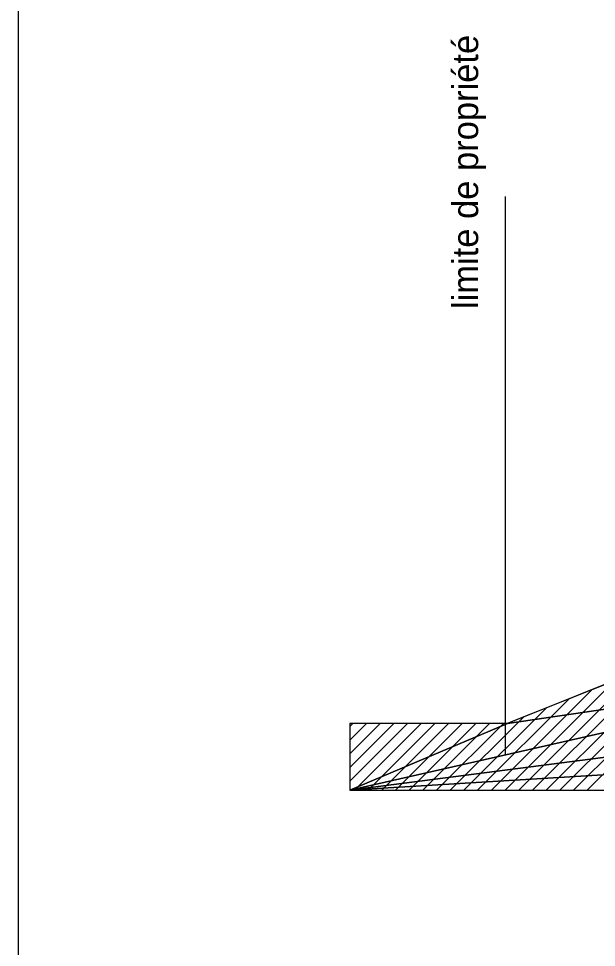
# Model space of a CAD drawing. Header units: metres. Extents: x 44.2 to 128.2, y -61.8 to 3.
# Drawn here: x 44.22 to 53.17, y -31.47 to -17.07 of the extents above; entities that cross this region are included whole.
import ezdxf
from ezdxf.enums import TextEntityAlignment as Align
from ezdxf.lldxf.tags import DXFTag

# ---------------------------------------------------------------- set-up
doc = ezdxf.new("R2010")
doc.units = ezdxf.units.M
doc.header["$MEASUREMENT"] = 0
doc.layers.add('Calque Commun', color=7, linetype='Continuous')
doc.layers.add('Textes', color=7, linetype='Continuous')
doc.styles.add('Century Gothic', font='GOTHIC.TTF', dxfattribs={"height": 0.4})
tags = doc.linetypes.add('DASHDOT2', pattern=[0.5, 0.25, -0.125, 0, -0.125]).pattern_tags.tags
tags[10:11] = [DXFTag(74, 4), DXFTag(75, 0), DXFTag(340, '0'), DXFTag(46, 1.0), DXFTag(50, 0.0), DXFTag(44, 0.0), DXFTag(45, 0.0)]
tags[8:9] = [DXFTag(74, 4), DXFTag(75, 0), DXFTag(340, '0'), DXFTag(46, 1.0), DXFTag(50, 0.0), DXFTag(44, 0.0), DXFTag(45, 0.0)]
tags[6:7] = [DXFTag(74, 4), DXFTag(75, 0), DXFTag(340, '0'), DXFTag(46, 1.0), DXFTag(50, 0.0), DXFTag(44, 0.0), DXFTag(45, 0.0)]
tags[4:5] = [DXFTag(74, 4), DXFTag(75, 0), DXFTag(340, '0'), DXFTag(46, 1.0), DXFTag(50, 0.0), DXFTag(44, 0.0), DXFTag(45, 0.0)]

# ---------------------------------------------------------------- blocks, each defined once
blk = doc.blocks.new('hatch15')
at = {"layer": 'Calque Commun', "color": 7, "linetype": 'Continuous', "lineweight": 5}
for p, q in [((53.806, -27.196), (51.966, -29.036)), ((54.089, -27.125), (52.178, -29.036)), ((54.301, -27.125), (52.39, -29.036)), ((54.513, -27.125), (52.602, -29.036)), ((54.725, -27.125), (52.814, -29.036)), ((54.937, -27.125), (53.026, -29.036)), ((53.452, -27.337), (51.754, -29.036)), ((53.099, -27.479), (51.542, -29.036)), ((52.745, -27.62), (51.329, -29.036)), ((52.391, -27.762), (51.117, -29.036)), ((52.038, -27.903), (50.905, -29.036)), ((49.394, -28.001), (49.347, -28.048)), ((49.606, -28.001), (49.347, -28.26)), ((49.818, -28.001), (49.347, -28.472)), ((50.03, -28.001), (49.347, -28.684)), ((50.243, -28.001), (49.347, -28.897)), ((50.455, -28.001), (49.42, -29.036)), ((50.667, -28.001), (49.632, -29.036)), ((50.879, -28.001), (49.844, -29.036)), ((51.091, -28.001), (50.057, -29.036)), ((51.303, -28.001), (50.269, -29.036)), ((51.515, -28.001), (50.481, -29.036)), ((51.727, -28.001), (50.693, -29.036))]:
    blk.add_line(p, q, dxfattribs=at)
at = {"layer": 'Calque Commun', "color": 7, "linetype": 'Continuous', "lineweight": 20}
mesh = blk.add_polyface(dxfattribs=at)
corners = [(51.792, -28.001), (49.347, -28.001), (49.347, -29.036), (64.161, -27.125), (57.78, -27.125), (77.53, -27.327), (88.974, -27.87), (83.783, -27.368), (89.905, -28.268), (91.347, -29.036), (83.783, -27.358), (53.983, -27.125), (91.353, -28.268)]
mesh.append_faces([[corners[k] for k in face] for face in [(4, 0, 2), (7, 9, 8), (5, 9, 7)]], dxfattribs={"vtx0": -1, "vtx1": -1, "vtx2": -1, "color": 7})
mesh.append_faces([[corners[k] for k in face] for face in [(5, 2, 9)]], dxfattribs={"vtx0": -1, "vtx2": -1, "color": 7})
mesh.append_faces([[corners[k] for k in face] for face in [(6, 7, 8), (10, 5, 7), (12, 8, 9)]], dxfattribs={"vtx1": -1, "color": 7})
mesh.append_faces([[corners[k] for k in face] for face in [(3, 4, 2), (5, 3, 2)]], dxfattribs={"vtx1": -1, "vtx2": -1, "color": 7})
mesh.append_faces([[corners[k] for k in face] for face in [(0, 1, 2), (4, 11, 0)]], dxfattribs={"vtx2": -1, "color": 7})

msp = doc.modelspace()

# ---------------------------------------------------------------- linework, layer by layer
at = {"layer": 'Calque Commun', "color": 5, "linetype": 'DASHDOT2', "lineweight": 20}
msp.add_line((51.759, -28.497), (51.759, -19.831), dxfattribs=at)
at = {"layer": 'Calque Commun', "color": 7, "linetype": 'Continuous', "lineweight": 20}
msp.add_line((53.983, -27.125), (51.759, -28.011), dxfattribs=at)

# ---------------------------------------------------------------- block references
at = {"layer": 'Calque Commun', "color": 0, "linetype": 'ByBlock', "lineweight": -2}
msp.add_blockref('hatch15', (0, 0), dxfattribs=at)

# ---------------------------------------------------------------- texts
at = {"layer": 'Textes', "color": 5, "linetype": 'ByBlock', "lineweight": -2, "style": 'Century Gothic'}
msp.add_text('limite de propriété', height=0.4, rotation=90, dxfattribs=at).set_placement((51.337, -17.326), align=Align.RIGHT)

# ---------------------------------------------------------------- meshes
at = {"layer": 'Calque Commun', "color": 7, "linetype": 'Continuous', "lineweight": 5}
mesh = msp.add_polyface(dxfattribs=at)
corners = [(44.219, -2.79), (128.219, -2.79), (128.219, -61.79), (44.219, -61.79)]
mesh.append_faces([[corners[k] for k in face] for face in [(0, 1, 2, 3)]], dxfattribs={"color": 7})

doc.saveas('drawing.dxf')
